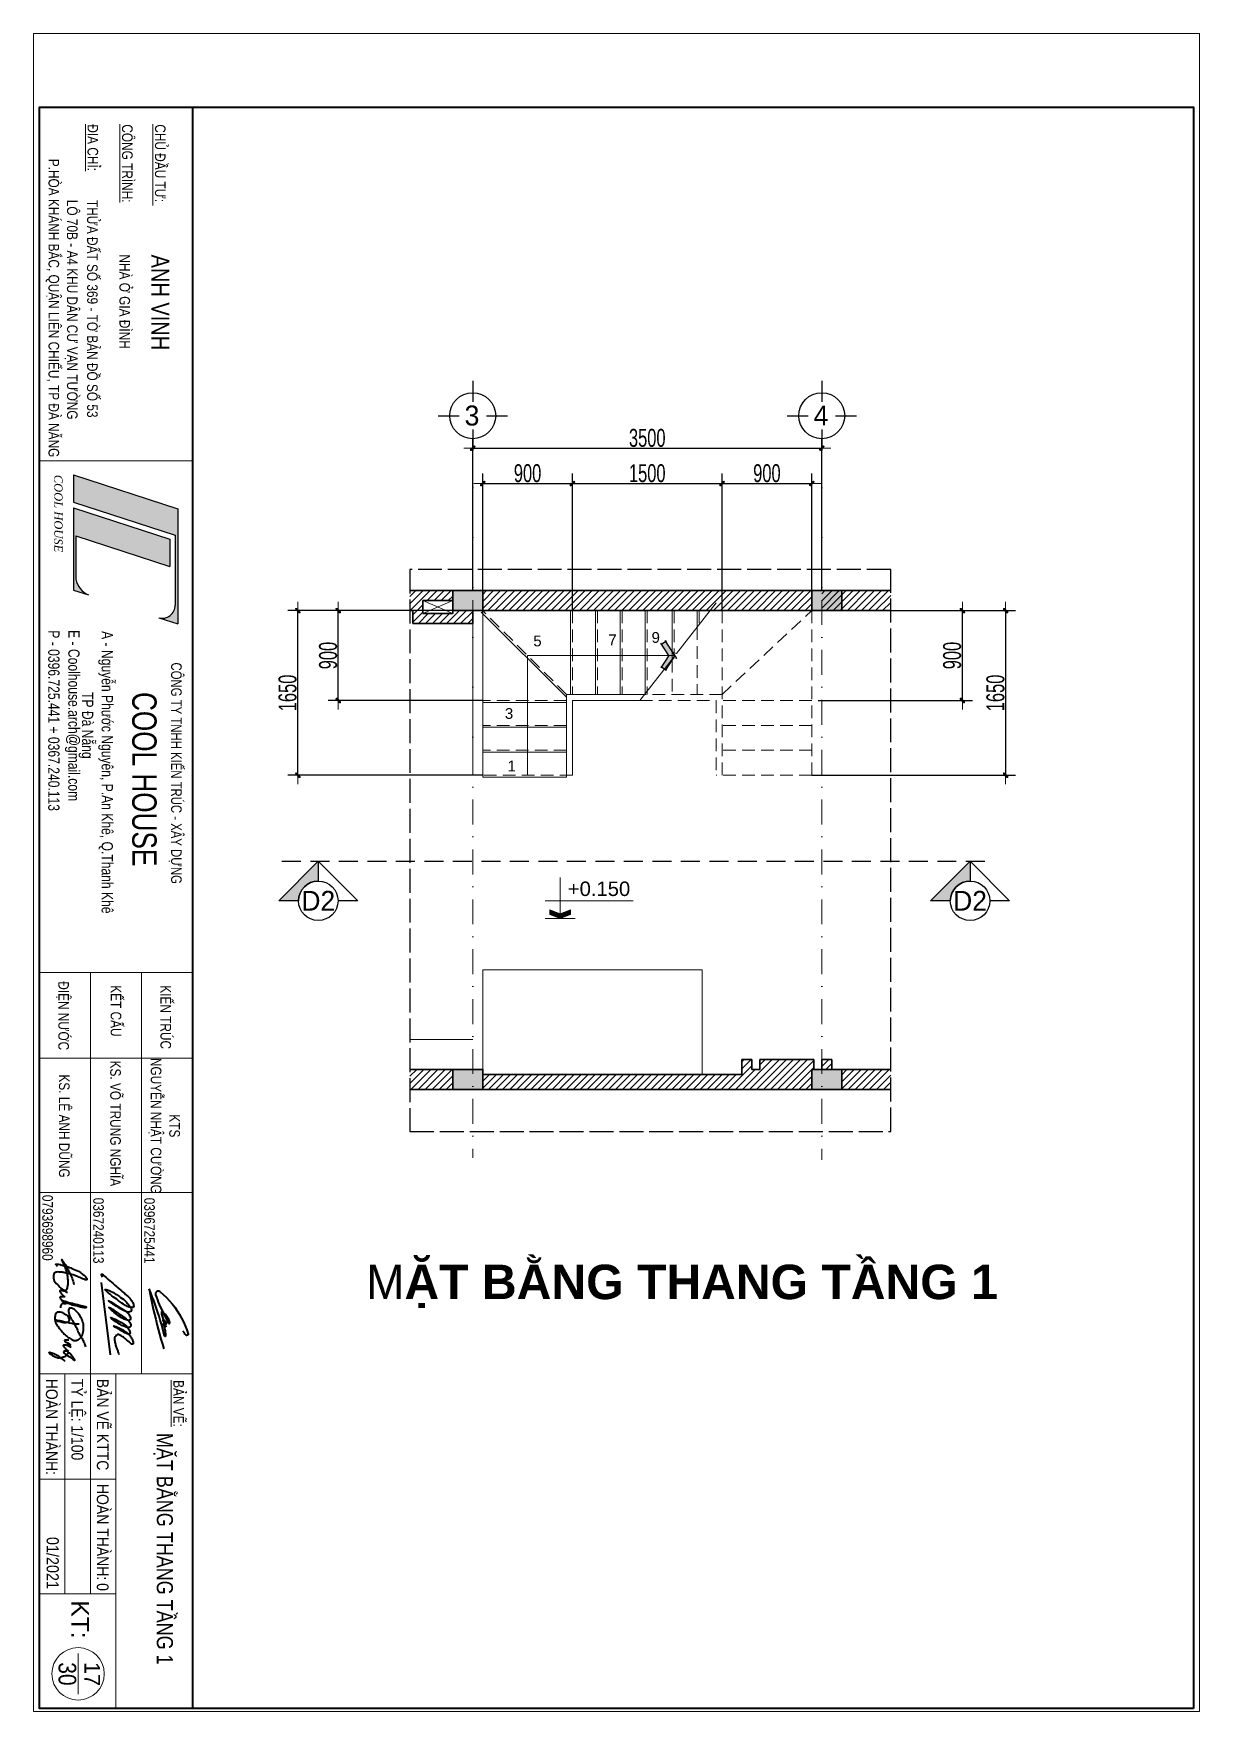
# Model space of a CAD drawing. Header units: inches. Extents: x 921646 to 2157952, y -92667 to 262089.
# Drawn here: x 1943499 to 1955190, y 20892 to 37712 of the extents above; entities that cross this region are included whole.
import ezdxf
from ezdxf.enums import TextEntityAlignment as Align

# ---------------------------------------------------------------- set-up
doc = ezdxf.new("R2010")
doc.units = ezdxf.units.IN
doc.header["$MEASUREMENT"] = 0
for name, pattern in [('ACAD_ISO02W100', [15, 12, -3]), ('DASHDOT', [1, 0.5, -0.25, 0, -0.25]), ('DASHED2', [9.525, 6.35, -3.175]), ('HIDDEN', [9.525, 6.35, -3.175])]:
    doc.linetypes.add(name, pattern=pattern)
doc.layers.get('0').update_dxf_attribs({"lineweight": 9})
doc.layers.get('DEFPOINTS').update_dxf_attribs({"lineweight": 9})
for name, color, linetype, lineweight in [('00 gach chiu lua', 30, 'Continuous', 13), ('01-WALL', 10, 'Continuous', 35), ('04-TRUC', 40, 'DASHDOT', 9), ('09-DIMOUT', 251, 'Continuous', 9), ('13 TRICH DAN', 134, 'Continuous', 9), ('13-VATDUNG', 104, 'Continuous', 13), ('14 KHUAT', 106, 'HIDDEN', 13), ('15 TEXT', 134, 'Continuous', 15), ('16 TRICH CHI TIET', 100, 'ACAD_ISO02W100', 25), ('Cp Net Dam 0.25', 4, 'Continuous', 25), ('Cp Net Manh 0.15', 8, 'Continuous', 15), ('Cp Net Thep 0.40', 2, 'Continuous', 40), ('Cp Text 0.15', 3, 'Continuous', 15), ('HATCH', 244, 'Continuous', 0)]:
    doc.layers.add(name, color=color, linetype=linetype, lineweight=lineweight)
for name, color, linetype in [('02-TEXT', 7, 'Continuous'), ('03-KYHIEU', 32, 'Continuous'), ('07-HATCH', 180, 'Continuous'), ('08-HATCH', 130, 'Continuous'), ('ghichu', 150, 'Continuous')]:
    doc.layers.add(name, color=color, linetype=linetype)
doc.styles.add('ARIAL', font='arial.ttf')
doc.styles.add('C', font='VHARIAL.TTF')
doc.styles.add('IN', font='VHARIAL.TTF')
doc.styles.add('KICHTHUOC', font='VHELVCN.TTF', dxfattribs={"width": 0.8})
doc.styles.add('kt', font='VHELVCN.TTF')
doc.styles.add('Text', font='VKORIN.TTF')
doc.styles.add('VnAvant', font='VNAVAN.TTF')
doc.styles.add('VNI-AVO bold', font='VAVOB.TTF')
doc.dimstyles.new('Copy of 100', dxfattribs={"dimscale": 100, "dimtxt": 1.8, "dimasz": 0.003, "dimexe": 1, "dimexo": 0, "dimgap": 0.1, "dimtad": 1, "dimdec": 0, "dimdsep": 46, "dimtxsty": 'KICHTHUOC', "dimblk": '1A', "dimcen": 0.001, "dimdle": 1.5, "dimclrt": 3, "dimadec": 0, "dimazin": 0, "dimtfac": 1, "dimtdec": 0, "dimtix": 1, "dimtmove": 2, "dimatfit": 3, "dimldrblk": '1A', "dimfxl": 1, "dimtolj": 1, "dimtzin": 0, "dimarcsym": 0})

# ---------------------------------------------------------------- blocks, each defined once
blk = doc.blocks.new('KH TRUC')
for p, q in [((0, -421), (0, 0)), ((-695, -695), (-274, -695)), ((0, -1391), (0, -970)), ((274, -695), (695, -695))]:
    blk.add_line(p, q)
blk.add_ellipse((0, -695), major_axis=(461, 0), ratio=1, start_param=-0.000006, end_param=6.283179)
at = {"layer": '02-TEXT', "style": 'VNI-AVO bold', "flags": 8}
blk.add_attdef('TRUC', text='', height=400, dxfattribs=at).set_placement((-14, -698), align=Align.MIDDLE)
blk = doc.blocks.new('DDDD')
at = {"layer": '09-DIMOUT'}
h = blk.add_hatch(color=256, dxfattribs=at)
h.dxf.hatch_style = 1
h.paths.add_polyline_path([(1648738, 63343), (1649038, 63343), (1649038, 63543), (1648738, 63543)])
at = {"layer": '01-WALL'}
blk.add_lwpolyline([(1648738, 63343), (1649038, 63343), (1649038, 63543), (1648738, 63543)], close=True, dxfattribs=at)
blk = doc.blocks.new('KTHUOC')
blk.add_hatch(color=256).paths.add_polyline_path([(-71, -42), (42, 71, -1), (71, 42), (-42, -71, -1)])
for p, q in [((-14, 14), (14, -14)), ((0, -200), (0, 200)), ((-300, 0), (300, 0))]:
    blk.add_line(p, q)
for points in [[(42, 71), (-71, -42)], [(-42, -71), (71, 42)]]:
    blk.add_lwpolyline(points)
for centre, start, end in [((57, 57), 315, 135), ((-57, -57), 135, 315)]:
    blk.add_arc(centre, 20, start, end)
blk = doc.blocks.new('1A')
at = {"layer": '00 gach chiu lua'}
blk.add_blockref('KTHUOC', (0, 0), dxfattribs=at)
blk = doc.blocks.new('*D121')
at = {"layer": '09-DIMOUT', "color": 0, "lineweight": -2, "transparency": 16777216}
for p, q in [((1948003, 31927), (1946049, 31927)), ((1946149, 30278), (1946149, 31927)), ((1948003, 30277), (1946049, 30277))]:
    blk.add_line(p, q, dxfattribs=at)
at = {"layer": 'DEFPOINTS', "color": 0, "transparency": 16777216}
for p in [(1946149, 31927), (1948003, 31927), (1948003, 30277)]:
    blk.add_point(p, dxfattribs=at)
at = {"layer": '09-DIMOUT', "color": 0, "lineweight": -2, "transparency": 16777216, "xscale": 0.3, "yscale": 0.3, "zscale": 0.3}
for p, rotation in [((1946149, 31927), 90), ((1946149, 30277), 270)]:
    blk.add_blockref('1A', p, dxfattribs=dict(at, rotation=rotation))
at = {"layer": '09-DIMOUT', "color": 3, "transparency": 16777216, "insert": (1946047, 31102), "char_height": 180, "attachment_point": 5, "rotation": 90, "style": 'KICHTHUOC'}
blk.add_mtext('\\A1;1650', dxfattribs=at)
blk = doc.blocks.new('*D122')
at = {"layer": '09-DIMOUT', "color": 0, "lineweight": -2, "transparency": 16777216}
for p, q in [((1947903, 32127), (1947903, 33656)), ((1951403, 32127), (1951403, 33656)), ((1947903, 33556), (1951402, 33556))]:
    blk.add_line(p, q, dxfattribs=at)
at = {"layer": 'DEFPOINTS', "color": 0, "transparency": 16777216}
for p in [(1951403, 33556), (1947903, 32127), (1951403, 32127)]:
    blk.add_point(p, dxfattribs=at)
at = {"layer": '09-DIMOUT', "color": 0, "lineweight": -2, "transparency": 16777216, "xscale": 0.3, "yscale": 0.3, "zscale": 0.3, "rotation": 180}
blk.add_blockref('1A', (1947903, 33556), dxfattribs=at)
at = {"layer": '09-DIMOUT', "color": 0, "lineweight": -2, "transparency": 16777216, "xscale": 0.3, "yscale": 0.3, "zscale": 0.3}
blk.add_blockref('1A', (1951403, 33556), dxfattribs=at)
at = {"layer": '09-DIMOUT', "color": 3, "transparency": 16777216, "insert": (1949653, 33658), "char_height": 180, "attachment_point": 5, "style": 'KICHTHUOC'}
blk.add_mtext('\\A1;3500', dxfattribs=at)
blk = doc.blocks.new('*D123')
at = {"layer": '09-DIMOUT', "color": 0, "lineweight": -2, "transparency": 16777216}
for p, q in [((1951503, 31927), (1953347, 31927)), ((1953247, 31927), (1953247, 30278)), ((1951303, 30277), (1953347, 30277))]:
    blk.add_line(p, q, dxfattribs=at)
at = {"layer": 'DEFPOINTS', "color": 0, "transparency": 16777216}
for p in [(1951503, 31927), (1951303, 30277), (1953247, 30277)]:
    blk.add_point(p, dxfattribs=at)
at = {"layer": '09-DIMOUT', "color": 0, "lineweight": -2, "transparency": 16777216, "xscale": 0.3, "yscale": 0.3, "zscale": 0.3}
for p, rotation in [((1953247, 31927), 90), ((1953247, 30277), 270)]:
    blk.add_blockref('1A', p, dxfattribs=dict(at, rotation=rotation))
at = {"layer": '09-DIMOUT', "color": 3, "transparency": 16777216, "insert": (1953145, 31102), "char_height": 180, "attachment_point": 5, "rotation": 90, "style": 'KICHTHUOC'}
blk.add_mtext('\\A1;1650', dxfattribs=at)
blk = doc.blocks.new('*D124')
at = {"layer": '09-DIMOUT', "color": 0, "lineweight": -2, "transparency": 16777216}
for p, q in [((1948003, 31927), (1946455, 31927)), ((1946555, 31028), (1946555, 31927)), ((1948003, 31027), (1946455, 31027))]:
    blk.add_line(p, q, dxfattribs=at)
at = {"layer": 'DEFPOINTS', "color": 0, "transparency": 16777216}
for p in [(1946555, 31927), (1948003, 31927), (1948003, 31027)]:
    blk.add_point(p, dxfattribs=at)
at = {"layer": '09-DIMOUT', "color": 0, "lineweight": -2, "transparency": 16777216, "xscale": 0.3, "yscale": 0.3, "zscale": 0.3}
for p, rotation in [((1946555, 31927), 90), ((1946555, 31027), 270)]:
    blk.add_blockref('1A', p, dxfattribs=dict(at, rotation=rotation))
at = {"layer": '09-DIMOUT', "color": 3, "transparency": 16777216, "insert": (1946453, 31477), "char_height": 180, "attachment_point": 5, "rotation": 90, "style": 'KICHTHUOC'}
blk.add_mtext('\\A1;900', dxfattribs=at)
blk = doc.blocks.new('*D125')
at = {"layer": '09-DIMOUT', "color": 0, "lineweight": -2, "transparency": 16777216}
for p, q in [((1948003, 31899), (1948003, 33302)), ((1948003, 33202), (1948902, 33202)), ((1948903, 31927), (1948903, 33302))]:
    blk.add_line(p, q, dxfattribs=at)
at = {"layer": 'DEFPOINTS', "color": 0, "transparency": 16777216}
for p in [(1948903, 33202), (1948003, 31899), (1948903, 31927)]:
    blk.add_point(p, dxfattribs=at)
at = {"layer": '09-DIMOUT', "color": 0, "lineweight": -2, "transparency": 16777216, "xscale": 0.3, "yscale": 0.3, "zscale": 0.3, "rotation": 180}
blk.add_blockref('1A', (1948003, 33202), dxfattribs=at)
at = {"layer": '09-DIMOUT', "color": 0, "lineweight": -2, "transparency": 16777216, "xscale": 0.3, "yscale": 0.3, "zscale": 0.3}
blk.add_blockref('1A', (1948903, 33202), dxfattribs=at)
at = {"layer": '09-DIMOUT', "color": 3, "transparency": 16777216, "insert": (1948453, 33304), "char_height": 180, "attachment_point": 5, "style": 'KICHTHUOC'}
blk.add_mtext('\\A1;900', dxfattribs=at)
blk = doc.blocks.new('*D126')
at = {"layer": '09-DIMOUT', "color": 0, "lineweight": -2, "transparency": 16777216}
for p, q in [((1951366, 31927), (1952913, 31927)), ((1952813, 31028), (1952813, 31927)), ((1951366, 31027), (1952913, 31027))]:
    blk.add_line(p, q, dxfattribs=at)
at = {"layer": 'DEFPOINTS', "color": 0, "transparency": 16777216}
for p in [(1951366, 31927), (1952813, 31927), (1951366, 31027)]:
    blk.add_point(p, dxfattribs=at)
at = {"layer": '09-DIMOUT', "color": 0, "lineweight": -2, "transparency": 16777216, "xscale": 0.3, "yscale": 0.3, "zscale": 0.3}
for p, rotation in [((1952813, 31927), 90), ((1952813, 31027), 270)]:
    blk.add_blockref('1A', p, dxfattribs=dict(at, rotation=rotation))
at = {"layer": '09-DIMOUT', "color": 3, "transparency": 16777216, "insert": (1952711, 31477), "char_height": 180, "attachment_point": 5, "rotation": 90, "style": 'KICHTHUOC'}
blk.add_mtext('\\A1;900', dxfattribs=at)
blk = doc.blocks.new('cao do')
at = {"layer": '15 TEXT'}
h = blk.add_hatch(color=256, dxfattribs=at)
h.dxf.hatch_style = 1
h.paths.add_polyline_path([(155, 47), (261, 90), (261, 42), (155, 0), (49, 42), (49, 90)])
for p, q in [((0, 181), (911, 181)), ((0, 0), (310, 0))]:
    blk.add_line(p, q, dxfattribs=at)
blk.add_lwpolyline([(155, 424), (155, 47)], dxfattribs=at)
blk.add_lwpolyline([(155, 47), (261, 90), (261, 42), (155, 0), (49, 42), (49, 90)], close=True, dxfattribs=at)
at = {"layer": '15 TEXT', "color": 3, "style": 'ARIAL'}
blk.add_attdef('%%P0,000', text='', height=150, dxfattribs=at).set_placement((558, 307), align=Align.MIDDLE_CENTER)
blk = doc.blocks.new('đ')
h = blk.add_hatch(color=256)
h.dxf.hatch_style = 1
h.paths.add_polyline_path([(0, 60), (-115, 135), (-142, 93), (0, 0), (142, 93), (115, 135)])
at = {"ltscale": 0.01}
for p, q in [((0, 0), (-151, 98)), ((-110, 143), (-148, 84)), ((0, 60), (-124, 140)), ((0, 60), (124, 140)), ((0, 0), (151, 98)), ((110, 143), (148, 84))]:
    blk.add_line(p, q, dxfattribs=at)
blk = doc.blocks.new('*D512')
at = {"layer": '09-DIMOUT', "color": 0, "lineweight": -2, "transparency": 16777216}
for p, q in [((1948903, 31927), (1948903, 33302)), ((1948903, 33202), (1950402, 33202)), ((1950403, 31927), (1950403, 33302))]:
    blk.add_line(p, q, dxfattribs=at)
at = {"layer": 'DEFPOINTS', "color": 0, "transparency": 16777216}
for p in [(1950403, 33202), (1948903, 31927), (1950403, 31927)]:
    blk.add_point(p, dxfattribs=at)
at = {"layer": '09-DIMOUT', "color": 0, "lineweight": -2, "transparency": 16777216, "xscale": 0.3, "yscale": 0.3, "zscale": 0.3, "rotation": 180}
blk.add_blockref('1A', (1948903, 33202), dxfattribs=at)
at = {"layer": '09-DIMOUT', "color": 0, "lineweight": -2, "transparency": 16777216, "xscale": 0.3, "yscale": 0.3, "zscale": 0.3}
blk.add_blockref('1A', (1950403, 33202), dxfattribs=at)
at = {"layer": '09-DIMOUT', "color": 3, "transparency": 16777216, "insert": (1949653, 33304), "char_height": 180, "attachment_point": 5, "style": 'KICHTHUOC'}
blk.add_mtext('\\A1;1500', dxfattribs=at)
blk = doc.blocks.new('*D513')
at = {"layer": '09-DIMOUT', "color": 0, "lineweight": -2, "transparency": 16777216}
for p, q in [((1950403, 31927), (1950403, 33302)), ((1950403, 33202), (1951302, 33202)), ((1951303, 31927), (1951303, 33302))]:
    blk.add_line(p, q, dxfattribs=at)
at = {"layer": 'DEFPOINTS', "color": 0, "transparency": 16777216}
for p in [(1951303, 33202), (1950403, 31927), (1951303, 31927)]:
    blk.add_point(p, dxfattribs=at)
at = {"layer": '09-DIMOUT', "color": 0, "lineweight": -2, "transparency": 16777216, "xscale": 0.3, "yscale": 0.3, "zscale": 0.3, "rotation": 180}
blk.add_blockref('1A', (1950403, 33202), dxfattribs=at)
at = {"layer": '09-DIMOUT', "color": 0, "lineweight": -2, "transparency": 16777216, "xscale": 0.3, "yscale": 0.3, "zscale": 0.3}
blk.add_blockref('1A', (1951303, 33202), dxfattribs=at)
at = {"layer": '09-DIMOUT', "color": 3, "transparency": 16777216, "insert": (1950853, 33304), "char_height": 180, "attachment_point": 5, "style": 'KICHTHUOC'}
blk.add_mtext('\\A1;900', dxfattribs=at)
blk = doc.blocks.new('Khung Ht dep')
at = {"layer": 'HATCH'}
h = blk.add_hatch(color=256, dxfattribs=at)
h.dxf.hatch_style = 1
h.paths.add_polyline_path([(9412, 2369), (9878, 2369), (10440, 4098), (11626, 4098, -0.508984), (11842, 3821), (11946, 4142), (9989, 4142)])
h.paths.add_polyline_path([(9972, 2369), (11370, 2369), (11453, 2625, -0.262638), (11186, 2413), (10452, 2413), (10971, 4009), (10505, 4009)], flags=17)
for p, q in [((9173, 4392), (9173, 1792)), ((17870, 4392), (17870, 1792)), ((19329, 4392), (19329, 1792)), ((21612, 4392), (21612, 1792)), ((24693, 4392), (24693, 1792)), ((17870, 3525), (24693, 3525)), ((24693, 3092), (30380, 3092)), ((17870, 2658), (24693, 2658))]:
    blk.add_line(p, q)
at = {"ltscale": 100}
blk.add_line((29447, 2449), (30135, 2449), dxfattribs=at)
blk.add_circle((29791, 2449), 445, dxfattribs=at)
at = {"layer": 'Cp Net Dam 0.25'}
for p, q in [((9412, 2369), (9989, 4142)), ((9878, 2369), (10440, 4098)), ((9972, 2369), (10505, 4009)), ((9989, 4142), (11946, 4142)), ((10440, 4098), (11626, 4098)), ((10452, 2413), (10971, 4009)), ((10505, 4009), (10971, 4009)), ((11842, 3821), (11946, 4142)), ((11370, 2369), (11453, 2625)), ((9412, 2369), (9878, 2369)), ((9972, 2369), (11370, 2369)), ((10452, 2413), (11186, 2413))]:
    blk.add_line(p, q, dxfattribs=at)
for centre, radius, start, end in [((11633, 3881), 217, 344.0217, 91.9232), ((11131, 2756), 347, 278.9949, 337.8578)]:
    blk.add_arc(centre, radius, start, end, dxfattribs=at)
at = {"layer": 'Cp Net Thep 0.40', "color": 106}
blk.add_line((3162, 4392), (30380, 4392), dxfattribs=at)
at = {"layer": 'Cp Net Thep 0.40'}
for p, q in [((23878, 4271), (23946, 4297)), ((23946, 4297), (24016, 4319)), ((24016, 4319), (24019, 4320)), ((24019, 4320), (24021, 4320)), ((24021, 4320), (24024, 4319)), ((24024, 4319), (24027, 4318)), ((24024, 4275), (24029, 4283)), ((24027, 4318), (24030, 4317)), ((24029, 4283), (24033, 4291)), ((24030, 4317), (24032, 4315)), ((24032, 4315), (24034, 4313)), ((24033, 4291), (24037, 4299)), ((24034, 4313), (24036, 4310)), ((24036, 4310), (24037, 4308)), ((24037, 4308), (24037, 4305)), ((24037, 4305), (24038, 4302)), ((24038, 4302), (24037, 4299)), ((23395, 3950), (23448, 4000)), ((23448, 4000), (23503, 4048)), ((23503, 4048), (23560, 4093)), ((23560, 4093), (23620, 4135)), ((23620, 4135), (23682, 4174)), ((23682, 4174), (23746, 4209)), ((23746, 4209), (23811, 4242)), ((23785, 3996), (23767, 3989)), ((23803, 4003), (23785, 3996)), ((23822, 4008), (23803, 4003)), ((23811, 4242), (23878, 4271)), ((23822, 4008), (23819, 4007)), ((23825, 4008), (23822, 4008)), ((23827, 4008), (23825, 4008)), ((23830, 4006), (23827, 4008)), ((23832, 4005), (23830, 4006)), ((23834, 4002), (23832, 4005)), ((23835, 4000), (23834, 4002)), ((23834, 3991), (23835, 3994)), ((23836, 3997), (23835, 4000)), ((23835, 3994), (23836, 3997)), ((23959, 4230), (23967, 4233)), ((23967, 4233), (23976, 4236)), ((23976, 4236), (23984, 4240)), ((23984, 4240), (23991, 4245)), ((23991, 4245), (23999, 4250)), ((23999, 4250), (24006, 4255)), ((24006, 4255), (24012, 4262)), ((24012, 4262), (24019, 4268)), ((24019, 4268), (24024, 4275)), ((23288, 3823), (23286, 3813)), ((23286, 3813), (23287, 3803)), ((23287, 3803), (23290, 3793)), ((23292, 3833), (23288, 3823)), ((23290, 3793), (23295, 3785)), ((23297, 3842), (23292, 3833)), ((23295, 3785), (23302, 3777)), ((23297, 3842), (23345, 3897)), ((23302, 3777), (23310, 3771)), ((23310, 3771), (23319, 3767)), ((23381, 3709), (23315, 3683)), ((23319, 3767), (23329, 3765)), ((23329, 3765), (23339, 3765)), ((23339, 3765), (23349, 3767)), ((23345, 3897), (23395, 3950)), ((23349, 3767), (23391, 3781)), ((23447, 3734), (23381, 3709)), ((23391, 3781), (23432, 3797)), ((23422, 3690), (23507, 3708)), ((23432, 3797), (23473, 3813)), ((23513, 3758), (23447, 3734)), ((23473, 3813), (23514, 3830)), ((23507, 3708), (23593, 3727)), ((23580, 3781), (23513, 3758)), ((23514, 3830), (23555, 3847)), ((23555, 3847), (23595, 3865)), ((23647, 3804), (23580, 3781)), ((23593, 3727), (23678, 3747)), ((23595, 3865), (23635, 3884)), ((23634, 3876), (23633, 3874)), ((23633, 3874), (23634, 3872)), ((23635, 3879), (23634, 3877)), ((23634, 3877), (23634, 3876)), ((23634, 3872), (23634, 3871)), ((23634, 3871), (23635, 3869)), ((23635, 3884), (23641, 3887)), ((23641, 3887), (23635, 3879)), ((23635, 3869), (23636, 3868)), ((23636, 3868), (23637, 3867)), ((23637, 3867), (23639, 3866)), ((23639, 3866), (23640, 3866)), ((23640, 3866), (23642, 3866)), ((23641, 3887), (23675, 3903)), ((23646, 3894), (23641, 3887)), ((23642, 3866), (23660, 3867)), ((23642, 3866), (23644, 3866)), ((23659, 3909), (23646, 3894)), ((23714, 3825), (23647, 3804)), ((23672, 3923), (23659, 3909)), ((23660, 3867), (23678, 3869)), ((23686, 3936), (23672, 3923)), ((23675, 3903), (23714, 3923)), ((23678, 3869), (23696, 3872)), ((23678, 3747), (23763, 3768)), ((23701, 3949), (23686, 3936)), ((23696, 3872), (23714, 3877)), ((23717, 3960), (23701, 3949)), ((23714, 3923), (23753, 3944)), ((23714, 3877), (23731, 3882)), ((23782, 3846), (23714, 3825)), ((23733, 3971), (23717, 3960)), ((23731, 3882), (23748, 3889)), ((23750, 3980), (23733, 3971)), ((23748, 3889), (23765, 3896)), ((23767, 3989), (23750, 3980)), ((23753, 3944), (23792, 3965)), ((23763, 3768), (23848, 3789)), ((23765, 3896), (23772, 3900)), ((23769, 3896), (23768, 3895)), ((23768, 3895), (23768, 3893)), ((23768, 3893), (23768, 3892)), ((23768, 3892), (23768, 3891)), ((23768, 3891), (23769, 3890)), ((23772, 3900), (23769, 3896)), ((23769, 3890), (23769, 3889)), ((23769, 3889), (23770, 3888)), ((23770, 3888), (23772, 3887)), ((23772, 3900), (23781, 3905)), ((23773, 3902), (23772, 3900)), ((23772, 3887), (23773, 3887)), ((23778, 3908), (23773, 3902)), ((23773, 3887), (23774, 3887)), ((23774, 3887), (23775, 3887)), ((23775, 3887), (23777, 3887)), ((23777, 3887), (23787, 3891)), ((23783, 3913), (23778, 3908)), ((23781, 3905), (23797, 3914)), ((23849, 3866), (23782, 3846)), ((23787, 3919), (23783, 3913)), ((23793, 3924), (23787, 3919)), ((23787, 3891), (23798, 3895)), ((23792, 3965), (23830, 3987)), ((23798, 3929), (23793, 3924)), ((23797, 3914), (23812, 3924)), ((23803, 3934), (23798, 3929)), ((23798, 3895), (23808, 3899)), ((23809, 3938), (23803, 3934)), ((23808, 3899), (23818, 3904)), ((23815, 3943), (23809, 3938)), ((23812, 3924), (23826, 3936)), ((23821, 3947), (23815, 3943)), ((23818, 3904), (23828, 3908)), ((23827, 3951), (23821, 3947)), ((23826, 3936), (23840, 3948)), ((23834, 3954), (23827, 3951)), ((23828, 3908), (23839, 3913)), ((23830, 3987), (23832, 3989)), ((23832, 3989), (23834, 3991)), ((23835, 3955), (23834, 3954)), ((23836, 3955), (23835, 3955)), ((23837, 3956), (23836, 3955)), ((23838, 3955), (23837, 3956)), ((23838, 3900), (23837, 3899)), ((23837, 3899), (23837, 3898)), ((23837, 3898), (23837, 3897)), ((23837, 3897), (23837, 3897)), ((23837, 3897), (23837, 3896)), ((23837, 3896), (23838, 3895)), ((23839, 3955), (23838, 3955)), ((23843, 3904), (23838, 3900)), ((23838, 3900), (23838, 3900)), ((23838, 3895), (23839, 3894)), ((23838, 3895), (23838, 3895)), ((23840, 3954), (23839, 3955)), ((23839, 3913), (23849, 3918)), ((23839, 3894), (23840, 3894)), ((23841, 3953), (23840, 3954)), ((23840, 3948), (23841, 3949)), ((23840, 3894), (23841, 3894)), ((23841, 3952), (23841, 3953)), ((23841, 3951), (23841, 3952)), ((23841, 3950), (23841, 3951)), ((23841, 3949), (23841, 3950)), ((23841, 3894), (23857, 3900)), ((23841, 3894), (23842, 3894)), ((23847, 3908), (23843, 3904)), ((23852, 3912), (23847, 3908)), ((23848, 3789), (23933, 3811)), ((23849, 3918), (23859, 3923)), ((23917, 3885), (23849, 3866)), ((23857, 3916), (23852, 3912)), ((23862, 3920), (23857, 3916)), ((23857, 3900), (23874, 3906)), ((23859, 3923), (23869, 3928)), ((23867, 3924), (23862, 3920)), ((23872, 3928), (23867, 3924)), ((23869, 3928), (23878, 3934)), ((23877, 3931), (23872, 3928)), ((23874, 3906), (23891, 3911)), ((23882, 3935), (23877, 3931)), ((23878, 3934), (23888, 3939)), ((23887, 3938), (23882, 3935)), ((23892, 3942), (23887, 3938)), ((23888, 3939), (23898, 3945)), ((23891, 3911), (23908, 3916)), ((23898, 3945), (23892, 3942)), ((23908, 3916), (23926, 3920)), ((23985, 3903), (23917, 3885)), ((23926, 3920), (23943, 3924)), ((23933, 3811), (24017, 3834)), ((23943, 3924), (23960, 3927)), ((23960, 3927), (23978, 3930)), ((23978, 3930), (23996, 3932)), ((24054, 3920), (23985, 3903)), ((23996, 3932), (24013, 3934)), ((24013, 3934), (24031, 3935)), ((24017, 3834), (24102, 3857)), ((24031, 3935), (24049, 3936)), ((24049, 3936), (24051, 3936)), ((24051, 3936), (24052, 3935)), ((24052, 3935), (24054, 3935)), ((24054, 3935), (24055, 3933)), ((24055, 3921), (24054, 3920)), ((24055, 3933), (24057, 3932)), ((24056, 3923), (24055, 3921)), ((24057, 3925), (24056, 3923)), ((24057, 3932), (24057, 3930)), ((24057, 3930), (24058, 3928)), ((24058, 3926), (24057, 3925)), ((24058, 3928), (24058, 3926)), ((24102, 3857), (24186, 3882)), ((24186, 3882), (24270, 3907)), ((23315, 3683), (23250, 3657)), ((23250, 3657), (23336, 3673)), ((23336, 3673), (23422, 3690)), ((23140, 2839), (24368, 2993))]:
    blk.add_line(p, q, dxfattribs=at)
at = {"layer": 'Cp Net Thep 0.40', "color": 106, "flags": 128}
blk.add_lwpolyline([(30380, 21415), (30380, 1792), (3162, 1792), (3162, 21415)], close=True, dxfattribs=at)
at = {"layer": 'Cp Net Thep 0.40'}
for points, knots in [([(23048, 2865), (23027, 2855), (22967, 2827), (23089, 2961), (23141, 3026), (23235, 3131), (23301, 3212), (23365, 3283), (23407, 3328), (23451, 3358), (23487, 3381), (23521, 3395), (23561, 3395), (23568, 3339), (23546, 3285), (23502, 3202), (23420, 3102), (23362, 3014), (23226, 2858), (23293, 3025), (23338, 3094), (23401, 3184), (23458, 3266), (23532, 3317), (23579, 3355), (23637, 3358), (23649, 3299), (23615, 3216), (23554, 3120), (23507, 3035), (23410, 2909), (23518, 3089), (23577, 3172), (23623, 3262), (23682, 3316), (23722, 3336), (23757, 3349), (23789, 3323), (23776, 3272), (23749, 3197), (23690, 3105), (23495, 2886), (23657, 3127), (23724, 3218), (23777, 3295), (23829, 3335), (23885, 3357), (23912, 3305), (23897, 3260), (23876, 3200), (23828, 3122), (23678, 2900), (23820, 3214), (23906, 3293), (23963, 3333), (24034, 3335), (23994, 3240), (23959, 3185), (23849, 2992), (23925, 3183), (23976, 3254), (24039, 3333), (24101, 3366), (24142, 3383), (24187, 3393), (24190, 3353), (24150, 3318), (24111, 3267), (24064, 3217), (24041, 3171), (24013, 3123), (24050, 3090), (24084, 3061), (24143, 3072), (24204, 3086), (24264, 3106), (24315, 3128), (24348, 3136), (24364, 3141)], [0, 0, 0, 0, 51.710473, 147.461102, 304.551356, 404.767039, 546.940695, 624.788455, 689.478259, 731.080875, 784.561777, 815.459374, 843.390665, 888.114665, 947.720955, 1025.419846, 1169.483132, 1311.324045, 1427.165376, 1532.24979, 1636.747447, 1723.463988, 1850.957465, 1937.328975, 1988.752564, 2035.817621, 2074.578669, 2138.526707, 2310.868321, 2393.623073, 2474.71882, 2623.349347, 2707.399684, 2840.695322, 2906.201923, 2943.287014, 2977.221315, 3009.00854, 3044.265978, 3119.745514, 3247.13431, 3428.959357, 3621.362754, 3725.903667, 3830.193707, 3882.172824, 3930.050327, 3980.285684, 4014.172464, 4073.273477, 4165.999081, 4325.177942, 4566.136162, 4687.47574, 4728.64301, 4781.585804, 4834.609694, 4950.479045, 5086.399486, 5189.656801, 5331.497266, 5415.50268, 5481.733535, 5534.311929, 5562.397061, 5589.820556, 5622.057586, 5719.025691, 5783.787922, 5823.887591, 5879.16188, 5920.709372, 5954.25218, 6012.052625, 6082.250546, 6148.662441, 6199.929772, 6249.335308, 6249.335308, 6249.335308, 6249.335308]), ([(22867, 2100), (22864, 2097), (22858, 2090), (22847, 2081), (22839, 2075), (22827, 2069), (22829, 2088), (22829, 2106), (22833, 2132), (22838, 2164), (22853, 2205), (22868, 2269), (22905, 2354), (22938, 2448), (22993, 2518), (23032, 2569), (23062, 2593), (23087, 2604), (23098, 2587), (23086, 2543), (23057, 2485), (23023, 2402), (22993, 2317), (22978, 2236), (22962, 2172), (22963, 2126), (22957, 2089), (22970, 2064), (22977, 2039), (23005, 2035), (23033, 2026), (23069, 2031), (23134, 2049), (23191, 2119), (23259, 2174), (23273, 2227), (23264, 2262), (23221, 2268), (23168, 2282), (23096, 2278), (23019, 2274), (22922, 2245), (22868, 2227), (22721, 2158), (22812, 2211), (22876, 2258), (22984, 2308), (23068, 2353), (23137, 2368), (23173, 2375)], [0, 0, 0, 0, 13.195619, 28.067532, 40.387153, 47.476101, 58.9671, 78.072193, 111.927883, 133.823251, 175.228045, 243.170918, 332.158683, 452.221605, 537.075219, 601.082379, 639.224936, 658.085394, 668.241482, 690.301471, 787.641594, 866.303336, 957.879981, 1058.626494, 1113.601905, 1154.367944, 1197.553444, 1218.470011, 1241.195908, 1268.27687, 1293.377523, 1329.913768, 1376.025481, 1492.001749, 1592.984356, 1625.868514, 1653.4531, 1687.775156, 1742.133602, 1823.505494, 1897.55924, 1978.965745, 2101.574383, 2188.932234, 2200.956226, 2378.325866, 2453.964839, 2553.606175, 2663.097111, 2663.097111, 2663.097111, 2663.097111]), ([(23318, 2270), (23312, 2263), (23294, 2241), (23284, 2203), (23279, 2167), (23277, 2149), (23281, 2133), (23296, 2142), (23310, 2150), (23328, 2162), (23346, 2182), (23363, 2193), (23384, 2226), (23383, 2190), (23384, 2173), (23382, 2153), (23387, 2140), (23402, 2140), (23417, 2153), (23444, 2168), (23480, 2238), (23514, 2330), (23543, 2455), (23561, 2511), (23566, 2613), (23546, 2546), (23539, 2496), (23507, 2400), (23493, 2310), (23464, 2230), (23453, 2195), (23450, 2166), (23466, 2198), (23477, 2210), (23486, 2229), (23507, 2244), (23500, 2220), (23499, 2205), (23499, 2187), (23497, 2166), (23524, 2165), (23543, 2149), (23563, 2149), (23573, 2149)], [0, 0, 0, 0, 26.407278, 83.542263, 114.557292, 134.094803, 142.102859, 153.635787, 172.54052, 194.993385, 219.064193, 248.1547, 270.915111, 288.901392, 318.971016, 336.948775, 345.260726, 356.167164, 375.249038, 405.052406, 444.709346, 604.36234, 713.243198, 797.769891, 850.740331, 877.165884, 947.835109, 1033.18455, 1164.79583, 1225.648147, 1282.282785, 1284.827302, 1303.35697, 1333.459371, 1357.161168, 1370.367698, 1383.615977, 1406.029269, 1424.40626, 1439.160992, 1459.190605, 1487.209139, 1516.083468, 1516.083468, 1516.083468, 1516.083468]), ([(23849, 2468), (23848, 2450), (23846, 2407), (23834, 2311), (23813, 2221), (23790, 2129), (23790, 2102), (23779, 2066), (23796, 2089), (23797, 2116), (23811, 2165), (23821, 2217), (23816, 2260), (23808, 2296), (23773, 2305), (23740, 2290), (23708, 2271), (23685, 2239), (23666, 2207), (23647, 2169), (23642, 2131), (23641, 2089), (23672, 2065), (23714, 2055), (23764, 2055), (23824, 2060), (23872, 2101), (23939, 2137), (23995, 2199), (24064, 2256), (24094, 2318), (24131, 2370), (24129, 2425), (24098, 2479), (24041, 2526), (23950, 2540), (23849, 2547), (23756, 2509), (23674, 2467), (23619, 2409), (23577, 2360), (23572, 2282), (23671, 2285), (23744, 2327), (23825, 2373), (23906, 2422), (23990, 2450), (24061, 2499), (24127, 2535), (24185, 2560), (24221, 2571), (24232, 2574)], [0, 0, 0, 0, 56.382115, 126.371781, 290.429567, 345.042978, 388.331159, 402.812357, 412.95854, 446.446507, 498.45499, 556.956879, 605.198074, 631.136176, 658.44799, 699.558755, 736.098491, 770.286992, 814.997954, 849.236833, 896.182136, 930.171878, 966.094488, 1003.277065, 1060.292638, 1114.454223, 1179.656623, 1242.127489, 1341.032841, 1427.878598, 1508.614689, 1546.863637, 1614.569899, 1659.230534, 1732.047856, 1825.694893, 1931.818664, 2030.794185, 2122.24595, 2205.45075, 2267.989042, 2319.690373, 2390.946317, 2490.466257, 2591.541033, 2666.186819, 2775.547166, 2850.773912, 2924.987818, 3002.149058, 3037.826421, 3037.826421, 3037.826421, 3037.826421]), ([(24118, 2293), (24118, 2278), (24118, 2256), (24119, 2204), (24154, 2243), (24167, 2275), (24181, 2302), (24213, 2330), (24174, 2280), (24204, 2261), (24217, 2289), (24227, 2301), (24241, 2332), (24225, 2311), (24221, 2295), (24210, 2270), (24206, 2241), (24200, 2218), (24208, 2192), (24233, 2209), (24261, 2227), (24281, 2251), (24310, 2289), (24304, 2248), (24309, 2230), (24308, 2204), (24330, 2202), (24346, 2219), (24364, 2244), (24386, 2279), (24409, 2317), (24435, 2351), (24452, 2369), (24463, 2400), (24426, 2377), (24404, 2361), (24373, 2334), (24348, 2318), (24337, 2296), (24338, 2272), (24359, 2260), (24382, 2246), (24403, 2218), (24419, 2178), (24427, 2136), (24422, 2093), (24409, 2054), (24388, 2017), (24359, 1988), (24349, 1958), (24321, 1956), (24333, 1989), (24339, 2018), (24355, 2062), (24380, 2104), (24409, 2138), (24442, 2178), (24461, 2206), (24475, 2226)], [0, 0, 0, 0, 50.939403, 76.354963, 108.065557, 148.865754, 195.223711, 204.727523, 250.89264, 261.806989, 290.897027, 311.535171, 331.987888, 343.220508, 366.940765, 390.794433, 420.92424, 452.558432, 468.406064, 479.882438, 525.579601, 572.000511, 593.932623, 619.737879, 646.259923, 665.383245, 681.327226, 699.021732, 732.034368, 776.102594, 821.727815, 865.557545, 897.588151, 913.164859, 930.334687, 984.118384, 1021.783966, 1048.983309, 1069.640366, 1094.648763, 1110.765692, 1136.712801, 1176.107308, 1212.717527, 1267.039898, 1302.177495, 1339.941354, 1390.949997, 1427.119215, 1464.273112, 1473.856247, 1496.44566, 1534.430774, 1579.520005, 1629.757525, 1682.283947, 1712.727011, 1785.309544, 1785.309544, 1785.309544, 1785.309544])]:
    blk.add_open_spline(points, degree=3, knots=knots, dxfattribs=at)
at = {"layer": 'Cp Text 0.15', "color": 7}
for p, q in [((26480, 1792), (26480, 3092)), ((28430, 3092), (28430, 1792)), ((24693, 2659), (28430, 2659)), ((24693, 2226), (28430, 2226))]:
    blk.add_line(p, q, dxfattribs=at)
at = {"layer": 'DEFPOINTS', "ltscale": 100}
blk.add_lwpolyline([(30430, 1692), (30430, 21515), (1912, 21515), (1912, 1692)], close=True, dxfattribs=at)
at = {"ltscale": 100, "style": 'IN', "width": 0.85}
blk.add_text('30', height=300, dxfattribs=at).set_placement((29991, 2117, -32416), align=Align.RIGHT)
at = {"layer": 'Cp Net Manh 0.15', "insert": (9412, 2185), "char_height": 140.72, "width": 1957.54, "attachment_point": 1, "rotation": 359.9996, "style": 'kt'}
blk.add_mtext('\\pxqd;{\\fTimes New Roman|b0|i1|c0|p18;COOL HOUSE}', dxfattribs=at)
at = {"layer": 'Cp Text 0.15', "color": 7, "ltscale": 100, "style": 'IN'}
for s, height, width, p in [('%%ub¶n vÏ:', 180, 0.8, (24799, 4069)), ('ANH VINH', 304.2, 0.8, (5669, 3694, -32416)), ('KIÕN TRóC', 180, 0.8, (18088, 3849)), ('%%uchñ ®Çu t\xad: ', 180, 0.8, (3455, 3756)), ('%%Uc«ng tr×nh:', 180, 0.8, (3455, 3196)), ('nhµ ë gia ®×nh', 180, 0.8, (5667, 3152, -32416)), ('KÕT CÊU', 180, 0.8, (18088, 3003)), ('b¶n vÏ KTTC', 200, 0.85, (24776, 2768)), ('HOµN THµNH:', 200, 0.85, (26564, 2768)), ('%%U®Þa chØ:', 180, 0.8, (3455, 2609)), ('thöa ®Êt sè 369 - tê b¶n ®å sè 53', 180, 0.8, (4741, 2602, -32416)), ('tû lÖ: 1/100', 200, 0.85, (24776, 2335)), ('l« 70b - a4 khu d©n c\xad v¹n t\xadêng ', 180, 0.8, (4738, 2260, -32416)), ('§IÖN N¦íC', 180, 0.8, (18020, 2113)), ('p.hßa kh¸nh b¾c, quËn liªn chiÓu, tp ®µ n½ng', 180, 0.8, (4041, 1946, -32416)), ('hoµn thµnh:', 200, 0.85, (24776, 1902))]:
    blk.add_text(s, height=height, dxfattribs=dict(at, width=width)).set_placement(p)
at = {"layer": 'Cp Text 0.15', "color": 8, "style": 'Text', "width": 0.8}
for s, height, p in [('COÂNG TY TNHH KIEÁN TRUÙC - XAÂY DÖÏNG', 180.23, (12602, 4030)), ('COOL HOUSE', 415.3, (13104, 3369)), ('A - Nguyeãn Phöôùc Nguyeân, P.An Kheâ, Q.Thanh Kheâ', 192.25, (12069, 2849)), ('TP Ñaø Naüng', 192.25, (13105, 2516)), ('E - Coolhouse.arch@gmail.com', 192.25, (12052, 2282)), ('P - 0396.725.441 + 0367.240.113', 192.25, (12055, 1941))]:
    blk.add_text(s, height=height, dxfattribs=at).set_placement(p)
at = {"layer": 'Cp Text 0.15', "color": 7, "ltscale": 100, "style": 'IN', "width": 0.8}
for s, p in [('kts', (20478, 3999)), ('NGUYÔN NHËT C¦êNG', (20478, 3685)), ('0396725441', (22258, 3573)), ('ks. Vâ TRUNG NGHÜA', (20436, 2995)), ('0367240113', (22258, 2706)), ('ks. L£ ANH DòNG', (20481, 2124)), ('0793698960', (22210, 1840))]:
    blk.add_text(s, height=180, dxfattribs=at).set_placement(p, align=Align.CENTER)
at = {"layer": 'Cp Text 0.15', "color": 7, "ltscale": 100, "style": 'IN', "width": 0.85}
for s, height, p in [('0', 200, (28382, 2768)), ('01/2021', 206.1, (28349, 1914))]:
    blk.add_text(s, height=height, dxfattribs=at).set_placement(p, align=Align.RIGHT)
at = {"layer": 'Cp Text 0.15', "color": 7, "ltscale": 100, "style": 'IN'}
blk.add_text('Kt:', height=300, dxfattribs=at).set_placement((28868, 2335), align=Align.CENTER)

msp = doc.modelspace()

# ---------------------------------------------------------------- hatches: boundary and pattern name
at = {"layer": '09-DIMOUT'}
h = msp.add_hatch(dxfattribs=at)
h.set_pattern_fill('ANSI31', color=256, scale=400)
h.set_pattern_definition([(45, (0, 31316.95), (-35.355339, 35.355339), [])])
h.paths.add_polyline_path([(1947273.9, 27327.4), (1947273.9, 27127.4), (1947702.7, 27127.4), (1947702.7, 27327.4)])
h.paths.add_polyline_path([(1948002.7, 27277.4), (1948002.7, 27127.4), (1951302.7, 27127.4), (1951302.7, 27327.4), (1951322.7, 27327.4), (1951322.7, 27427.4), (1950782.7, 27427.4), (1950782.7, 27327.4), (1950702.7, 27327.4), (1950702.7, 27427.4), (1950602.7, 27427.4), (1950602.7, 27277.4)])
h.paths.add_polyline_path([(1951402.7, 27427.4), (1951402.7, 27327.4), (1951502.7, 27327.4), (1951502.7, 27427.4)])
h.paths.add_polyline_path([(1951602.7, 27327.4), (1951602.7, 27127.4), (1952094.6, 27127.4), (1952094.6, 27327.4)])
h.paths.add_polyline_path([(1947402.7, 32027.4), (1947702.7, 32027.4), (1947702.7, 32127.4), (1947273.9, 32127.4), (1947273.9, 31927.4), (1947302.7, 31927.4), (1947302.7, 31797.4), (1947902.7, 31797.4), (1947902.7, 31927.4), (1947702.7, 31927.4), (1947702.7, 31897.4), (1947402.7, 31897.4)])
h.paths.add_polyline_path([(1951302.7, 31927.4), (1951302.7, 32127.4), (1948002.7, 32127.4), (1948002.7, 31927.4)])
h.paths.add_polyline_path([(1951402.7, 32127.4), (1951402.7, 31927.4), (1952094.6, 31927.4), (1952094.6, 32127.4)])
at = {"layer": 'ghichu'}
h = msp.add_hatch(color=7, dxfattribs=at)
edge = h.paths.add_edge_path()
edge.add_line((1946156.4, 29018.8), (1945958.4, 29018.8))
edge.add_line((1945958.4, 29018.8), (1946354.4, 29414.8))
edge.add_line((1946354.4, 29414.8), (1946354.4, 29216.8))
edge.add_ellipse((1946354.4, 29018.8), major_axis=(0.2, 198), ratio=1, start_angle=0.04514, end_angle=90.04514)
h = msp.add_hatch(color=7, dxfattribs=at)
edge = h.paths.add_edge_path()
edge.add_line((1952691.9, 29018.8), (1952493.9, 29018.8))
edge.add_line((1952493.9, 29018.8), (1952889.9, 29414.8))
edge.add_line((1952889.9, 29414.8), (1952889.9, 29216.8))
edge.add_ellipse((1952889.9, 29018.8), major_axis=(0.2, 198), ratio=1, start_angle=0.04514, end_angle=90.04514)

# ---------------------------------------------------------------- linework, layer by layer
at = {"layer": '01-WALL'}
for p, q in [((1947273.9, 32127.4), (1952094.6, 32127.4)), ((1947702.7, 32027.4), (1947402.7, 32027.4)), ((1947402.7, 32027.4), (1947402.7, 31897.4)), ((1947273.9, 31927.4), (1947302.7, 31927.4)), ((1947302.7, 31927.4), (1947302.7, 31797.4)), ((1947902.7, 31797.4), (1947302.7, 31797.4)), ((1947702.7, 31897.4), (1947402.7, 31897.4)), ((1947702.7, 31927.4), (1947702.7, 31897.4)), ((1947902.7, 31927.4), (1952094.6, 31927.4)), ((1947902.7, 31797.4), (1947902.7, 31927.4)), ((1950702.7, 27427.4), (1950602.7, 27427.4)), ((1950602.7, 27427.4), (1950602.7, 27277.4)), ((1950702.7, 27427.4), (1950702.7, 27327.4)), ((1951322.7, 27427.4), (1950782.7, 27427.4)), ((1950782.7, 27427.4), (1950782.7, 27327.4)), ((1951322.7, 27427.4), (1951322.7, 27327.4)), ((1951502.7, 27427.4), (1951402.7, 27427.4)), ((1951402.7, 27427.4), (1951402.7, 27327.4)), ((1951502.7, 27427.4), (1951502.7, 27327.4)), ((1947273.9, 27327.4), (1948002.7, 27327.4)), ((1948002.7, 27277.4), (1950602.7, 27277.4)), ((1950782.7, 27327.4), (1950702.7, 27327.4)), ((1951402.7, 27327.4), (1951322.7, 27327.4)), ((1952094.6, 27327.4), (1951502.7, 27327.4)), ((1952094.6, 27127.4), (1947273.9, 27127.4))]:
    msp.add_line(p, q, dxfattribs=at)
at = {"layer": '04-TRUC', "ltscale": 500}
for p, q in [((1947902.7, 33533.9), (1947902.7, 26441.2)), ((1951402.7, 33533.9), (1951402.7, 26422.8)), ((1947273.9, 32127.4), (1952094.6, 32127.4)), ((1947273.9, 27127.4), (1952094.6, 27127.4))]:
    msp.add_line(p, q, dxfattribs=at)
at = {"layer": '08-HATCH', "linetype": 'DASHED2', "ltscale": 30}
msp.add_line((1945989.7, 29414.8), (1953124.5, 29414.8), dxfattribs=at)
at = {"layer": '09-DIMOUT'}
for p, q in [((1947402.7, 31897.4), (1947702.7, 32027.4)), ((1947702.7, 31897.4), (1947402.7, 32027.4)), ((1948452.7, 30277.4), (1948452.7, 31477.4)), ((1949930.6, 31477.4), (1948452.7, 31477.4)), ((1949652.7, 31123.5), (1949652.7, 31087.4)), ((1948002.7, 28327.4), (1950202.7, 28327.4))]:
    msp.add_line(p, q, dxfattribs=at)
at = {"layer": '09-DIMOUT', "linetype": 'Continuous'}
msp.add_lwpolyline([(1949577.2, 31027.4), (1949915.2, 31457.7), (1949949.9, 31446.3), (1949911.3, 31508.4), (1949946, 31497), (1950345.7, 32006)], dxfattribs=at)
at = {"layer": '09-DIMOUT'}
msp.add_lwpolyline([(1952094.6, 27127.4), (1947273.9, 27127.4)], dxfattribs=at)
at = {"layer": '13-VATDUNG'}
for p, q in [((1947902.7, 31927.4), (1947902.7, 30277.4)), ((1948842.7, 31059.1), (1947988.6, 31913.2)), ((1948002.7, 31927.4), (1948002.7, 30277.4)), ((1948002.7, 31927.4), (1948002.7, 30257.4)), ((1948882.7, 31927.4), (1948882.7, 31087.4)), ((1949132.7, 31927.4), (1949132.7, 31087.4)), ((1949382.7, 31927.4), (1949382.7, 31087.4)), ((1949632.7, 31927.4), (1949632.7, 31098)), ((1949902.7, 31927.4), (1949902.7, 31434.5)), ((1950152.7, 31927.4), (1950152.7, 31760.2)), ((1949922.7, 31490.1), (1949922.7, 31455.3)), ((1948842.7, 31007.4), (1948002.7, 31007.4)), ((1949624.3, 31087.4), (1948842.7, 31087.4)), ((1948842.7, 31087.4), (1948842.7, 30257.4)), ((1949577.2, 31027.4), (1948902.7, 31027.4)), ((1948902.7, 31027.4), (1948902.7, 30277.4)), ((1948842.7, 30757.4), (1948002.7, 30757.4)), ((1948842.7, 30507.4), (1948002.7, 30507.4)), ((1948842.7, 30257.4), (1948002.7, 30257.4)), ((1948002.7, 28327.4), (1948002.7, 27327.4)), ((1950202.7, 28327.4), (1950202.7, 27277.4)), ((1947902.7, 27627.4), (1947273.9, 27627.4))]:
    msp.add_line(p, q, dxfattribs=at)
at = {"layer": '14 KHUAT', "ltscale": 20}
for p, q in [((1948842.7, 31087.4), (1948002.7, 31927.4)), ((1948902.7, 31927.4), (1948902.7, 31087.4)), ((1949152.7, 31927.4), (1949152.7, 31087.4)), ((1949402.7, 31927.4), (1949402.7, 31087.4)), ((1949652.7, 31927.4), (1949652.7, 31123.5)), ((1949922.7, 31927.4), (1949922.7, 31504.7)), ((1950172.7, 31927.4), (1950172.7, 31785.7)), ((1950402.7, 31927.4), (1950402.7, 30277.4)), ((1950402.7, 31087.4), (1951302.7, 31927.4)), ((1951302.7, 31927.4), (1951302.7, 30277.4)), ((1950152.7, 31760.2), (1950152.7, 31087.4)), ((1949902.7, 31434.5), (1949902.7, 31087.4)), ((1948842.7, 31027.4), (1948002.7, 31027.4)), ((1949577.2, 31027.4), (1950342.7, 31027.4)), ((1950402.7, 31087.4), (1949624.3, 31087.4)), ((1950342.7, 31027.4), (1950342.7, 30277.4)), ((1951302.7, 31027.4), (1950402.7, 31027.4)), ((1948842.7, 30777.4), (1948002.7, 30777.4)), ((1951302.7, 30777.4), (1950402.7, 30777.4)), ((1948842.7, 30527.4), (1948002.7, 30527.4)), ((1951302.7, 30527.4), (1950402.7, 30527.4)), ((1948902.7, 30277.4), (1947902.7, 30277.4)), ((1951302.7, 30277.4), (1950342.7, 30277.4))]:
    msp.add_line(p, q, dxfattribs=at)
at = {"layer": '16 TRICH CHI TIET', "ltscale": 20}
msp.add_lwpolyline([(1947273.9, 26707.3), (1952094.6, 26707.3), (1952094.6, 32339.7), (1947273.9, 32339.7)], close=True, dxfattribs=at)
at = {"layer": 'ghichu', "color": 150}
for p, q in [((1945958.4, 29018.8), (1946354.4, 29414.8)), ((1946354.4, 29414.8), (1946750.4, 29018.8)), ((1946354.4, 29414.8), (1946354.4, 29216.8)), ((1952493.9, 29018.8), (1952889.9, 29414.8)), ((1952889.9, 29414.8), (1953285.9, 29018.8)), ((1952889.9, 29414.8), (1952889.9, 29216.8)), ((1946156.4, 29018.8), (1945958.4, 29018.8)), ((1946750.4, 29018.8), (1946552.4, 29018.8)), ((1952691.9, 29018.8), (1952493.9, 29018.8)), ((1953285.9, 29018.8), (1953087.9, 29018.8))]:
    msp.add_line(p, q, dxfattribs=at)
for centre, major_axis, start_param, end_param in [((1946354.4, 29018.8), (0.1, 198), -1.5703229, 4.7128624), ((1946354.4, 29018.8), (0.2, 198), 0.0007879, 1.5715842), ((1952889.9, 29018.8), (0.1, 198), -1.5703229, 4.7128624), ((1952889.9, 29018.8), (0.2, 198), 0.0007879, 1.5715842)]:
    msp.add_ellipse(centre, major_axis=major_axis, ratio=1, start_param=start_param, end_param=end_param, dxfattribs=at)

# ---------------------------------------------------------------- block references
at = {"layer": '03-KYHIEU'}
ref = msp.add_blockref('KH TRUC', (1947902.7, 33533.9), dxfattribs=dict(at, xscale=-0.5, yscale=0.5, zscale=0.5, rotation=180))
ref.add_attrib('TRUC', '3', dxfattribs={"layer": '02-TEXT', "height": 200, "style": 'VNI-AVO bold'}).set_placement((1947895.5, 33883.1), align=Align.MIDDLE)
ref = msp.add_blockref('KH TRUC', (1951402.7, 33533.9), dxfattribs=dict(at, xscale=-0.5, yscale=0.5, zscale=0.5, rotation=180))
ref.add_attrib('TRUC', '4', dxfattribs={"layer": '02-TEXT', "height": 200, "style": 'VNI-AVO bold'}).set_placement((1951395.5, 33883.1), align=Align.MIDDLE)
at = {"layer": '07-HATCH', "rotation": 90.00000000000003}
msp.add_blockref('đ', (1949930.6, 31477.4), dxfattribs=at)
at = {"layer": '09-DIMOUT', "xscale": -1, "rotation": 180}
for p in [(298965.1, 95470.5), (302565.1, 95470.5), (298965.1, 90670.5), (302565.1, 90670.5)]:
    msp.add_blockref('DDDD', p, dxfattribs=at)
at = {"layer": '15 TEXT', "xscale": 0.9671879849873873, "yscale": 0.9671879849873873, "zscale": 0.9671879849873873}
msp.add_blockref('cao do', (1948629.6, 28842.2), dxfattribs=at).add_auto_attribs({'%%P0,000': '+0.150'})
at = {"layer": 'Cp Net Manh 0.15', "xscale": 0.5897895597305208, "yscale": 0.5897895597305208, "zscale": 0.5897895597305208, "rotation": 270}
msp.add_blockref('Khung Ht dep', (1942501.3, 38839.9), dxfattribs=at)

# ---------------------------------------------------------------- texts
at = {"layer": '02-TEXT', "style": 'C'}
for s, p in [('5', (1948552.4, 31569.5)), ('7', (1949304.8, 31580)), ('9', (1949738, 31604.1)), ('3', (1948267.2, 30842.4)), ('1', (1948292.9, 30315.9))]:
    msp.add_text(s, height=108, dxfattribs=at).set_placement(p, align=Align.CENTER)
msp.add_text('17', height=155.52, rotation=270, dxfattribs=at).set_placement((1944009.8, 21267.4, -1720.7), align=Align.CENTER)
at = {"layer": '02-TEXT', "insert": (1946833.4, 25370.7), "char_height": 493.454, "width": 18497.191, "attachment_point": 1, "style": 'VNI-AVO bold'}
msp.add_mtext('{\\H0.7x;M\\fArial|b1|i0|c0|p34;ẶT BẰNG THANG TẦNG 1}', dxfattribs=at)
at = {"layer": '13 TRICH DAN', "insert": (1944896.5, 22523.1), "char_height": 161.28, "attachment_point": 2, "rotation": 270, "style": 'IN'}
msp.add_mtext('{\\fArial|b0|i0|c0|p34;\\W0.8;MẶT BẰNG THANG TẦNG 1}', dxfattribs=at)
at = {"layer": 'ghichu', "style": 'VnAvant'}
for p in [(1946354.4, 29018.8), (1952889.9, 29018.8)]:
    msp.add_text('D2', height=198, dxfattribs=at).set_placement(p, align=Align.MIDDLE_CENTER)

# ---------------------------------------------------------------- dimensions: what is measured, and where the dimension line sits
at = {"layer": '09-DIMOUT'}
for base, p1, p2, picture, middle in [((1951402.7, 33556.1), (1947902.7, 32127.4), (1951402.7, 32127.4), '*D122', (1949652.7, 33658)), ((1948902.7, 33202.3), (1948002.7, 31899.1), (1948902.7, 31927.4), '*D125', (1948452.7, 33304.2)), ((1950402.7, 33202.3), (1948902.7, 31927.4), (1950402.7, 31927.4), '*D512', (1949652.7, 33304.2)), ((1951302.7, 33202.3), (1950402.7, 31927.4), (1951302.7, 31927.4), '*D513', (1950852.7, 33304.2))]:
    dim = msp.add_linear_dim(base=base, p1=p1, p2=p2, dimstyle='Copy of 100', dxfattribs=at)
    dim.commit()
    dim.dimension.update_dxf_attribs({"geometry": picture, "text_midpoint": middle})
for base, p1, p2, picture, middle in [((1946148.5, 31927.4), (1948002.7, 30277.4), (1948002.7, 31927.4), '*D121', (1946046.6, 31102.4)), ((1946555.2, 31927.4), (1948002.7, 31027.4), (1948002.7, 31927.4), '*D124', (1946453.3, 31477.4)), ((1953247, 30277.4), (1951502.7, 31927.4), (1951302.7, 30277.4), '*D123', (1953145.1, 31102.4)), ((1952813.2, 31927.4), (1951365.8, 31027.4), (1951365.8, 31927.4), '*D126', (1952711.3, 31477.4))]:
    dim = msp.add_linear_dim(base=base, p1=p1, p2=p2, angle=90, dimstyle='Copy of 100', dxfattribs=at)
    dim.commit()
    dim.dimension.update_dxf_attribs({"geometry": picture, "text_midpoint": middle})

doc.saveas('drawing.dxf')
